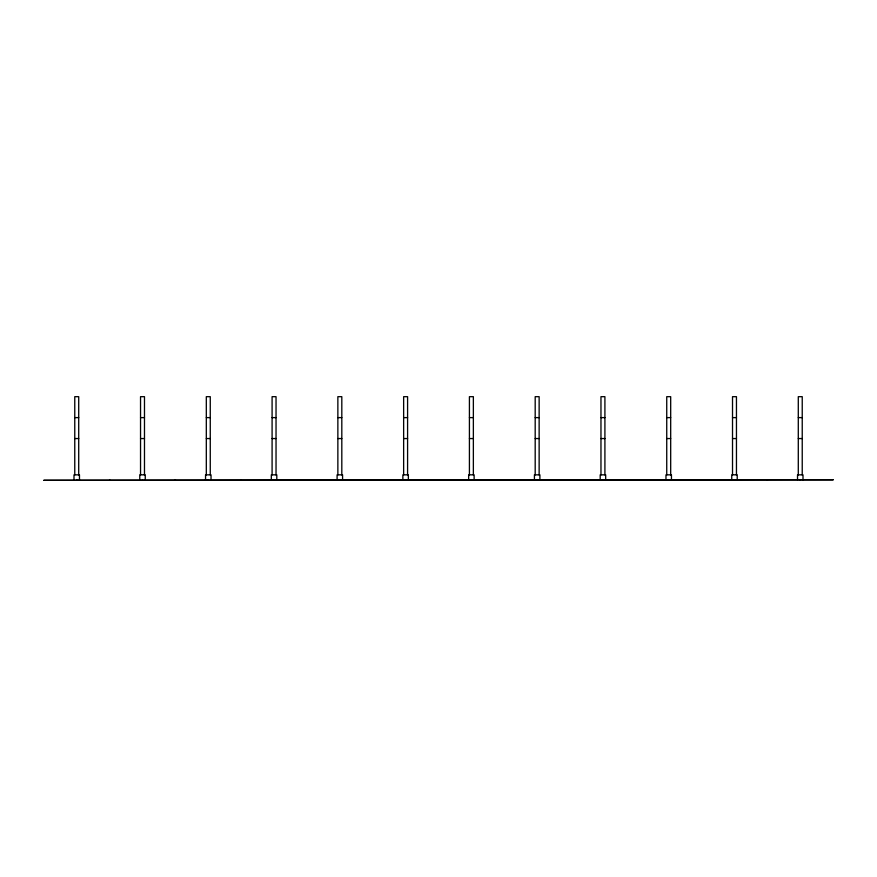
<?xml version="1.0" encoding="UTF-8"?>
<svg xmlns="http://www.w3.org/2000/svg" width="877" height="877" viewBox="0 0 877 877"><rect width="100%" height="100%" fill="white"/><g stroke="black" fill="none" stroke-linecap="round" stroke-linejoin="round"><path stroke-width="1.32" d="M74.764 417.616L78.711 417.616M140.539 417.616L144.486 417.616M206.314 417.616L210.261 417.616M272.089 417.616L276.036 417.616M337.864 417.616L341.811 417.616M403.639 417.616L407.586 417.616M469.414 417.616L473.361 417.616M535.189 417.616L539.136 417.616M600.964 417.616L604.911 417.616M666.739 417.616L670.686 417.616M732.514 417.616L736.461 417.616M798.289 417.616L802.236 417.616M74.764 438.555L78.711 438.555M140.539 438.555L144.486 438.555M206.314 438.555L210.261 438.555M272.089 438.555L276.036 438.555M337.864 438.555L341.811 438.555M403.639 438.555L407.586 438.555M469.414 438.555L473.361 438.555M535.189 438.555L539.136 438.555M600.964 438.555L604.911 438.555M666.739 438.555L670.686 438.555M732.514 438.555L736.461 438.555M798.289 438.555L802.236 438.555M803.003 479.774L803.003 474.841L797.522 474.841L797.522 479.774M802.236 474.928L802.236 396.678L798.289 396.678L798.289 474.928M800.262 479.774L800.262 480.322M767.375 479.774L767.375 480.322M737.228 479.774L737.228 474.841L731.747 474.841L731.747 479.774M736.461 474.928L736.461 396.678L732.514 396.678L732.514 474.928M734.487 479.774L734.487 480.322M701.6 479.774L701.6 480.322M671.453 479.774L671.453 474.841L665.972 474.841L665.972 479.774M670.686 474.928L670.686 396.678L666.739 396.678L666.739 474.928M668.712 479.774L668.712 480.322M635.825 479.774L635.825 480.322M605.678 479.774L605.678 474.841L600.197 474.841L600.197 479.774M604.911 474.928L604.911 396.678L600.964 396.678L600.964 474.928M602.938 479.774L602.938 480.322M570.05 479.774L570.05 480.322M539.903 479.774L539.903 474.841L534.422 474.841L534.422 479.774M539.136 474.928L539.136 396.678L535.189 396.678L535.189 474.928M537.163 479.774L537.163 480.322M504.275 479.774L504.275 480.322M474.128 479.774L474.128 474.841L468.647 474.841L468.647 479.774M473.361 474.928L473.361 396.678L469.414 396.678L469.414 474.928M471.387 479.774L471.387 480.322M438.5 479.774L438.5 480.322M408.353 479.774L408.353 474.841L402.872 474.841L402.872 479.774M407.586 474.928L407.586 396.678L403.639 396.678L403.639 474.928M405.612 479.774L405.612 480.322M372.725 479.774L372.725 480.322M342.578 479.774L342.578 474.841L337.097 474.841L337.097 479.774M341.811 474.928L341.811 396.678L337.864 396.678L337.864 474.928M339.837 479.774L339.837 480.322M306.95 479.774L306.95 480.322M276.803 479.774L276.803 474.841L271.322 474.841L271.322 479.774M276.036 474.928L276.036 396.678L272.089 396.678L272.089 474.928M274.062 479.774L274.062 480.322M241.175 479.774L241.175 480.322M211.028 479.774L211.028 474.841L205.547 474.841L205.547 479.774M210.261 474.928L210.261 396.678L206.314 396.678L206.314 474.928M208.287 479.774L208.287 480.322M175.4 479.774L175.4 480.322M145.253 479.774L145.253 474.841L139.772 474.841L139.772 479.774M144.486 474.928L144.486 396.678L140.539 396.678L140.539 474.928M142.512 479.774L142.512 480.322M109.625 479.774L109.625 480.322M79.478 479.774L79.478 474.841L73.997 474.841L73.997 479.774M78.711 474.928L78.711 396.678L74.764 396.678L74.764 474.928M76.737 479.774L76.737 480.322M833.15 479.774L43.85 480.322L833.15 479.774"/></g></svg>
